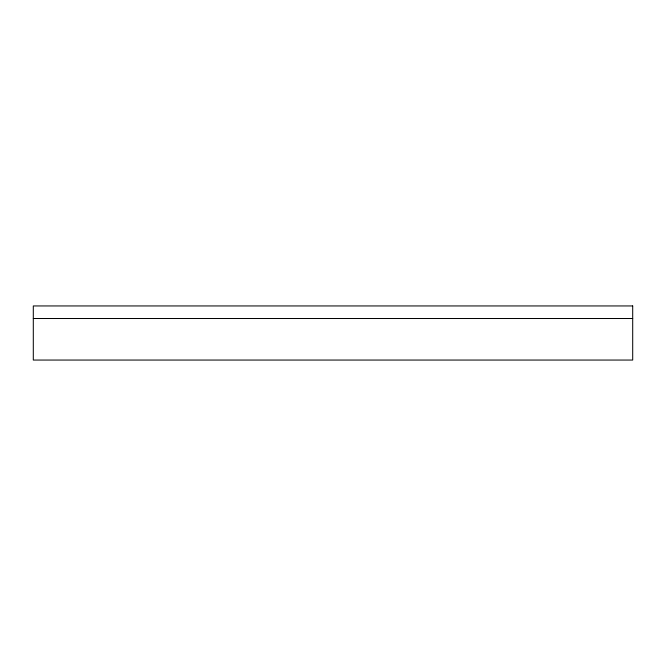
<?xml version="1.0" encoding="UTF-8"?>
<svg xmlns="http://www.w3.org/2000/svg" width="666" height="666" viewBox="0 0 666 666"><rect width="100%" height="100%" fill="white"/><g stroke="black" fill="none" stroke-linecap="round" stroke-linejoin="round"><path stroke-width="1" d="M33.3 318.506L632.7 318.506M632.7 305.944L33.3 305.944L33.3 360.056L632.7 360.056L632.7 305.944"/></g></svg>
